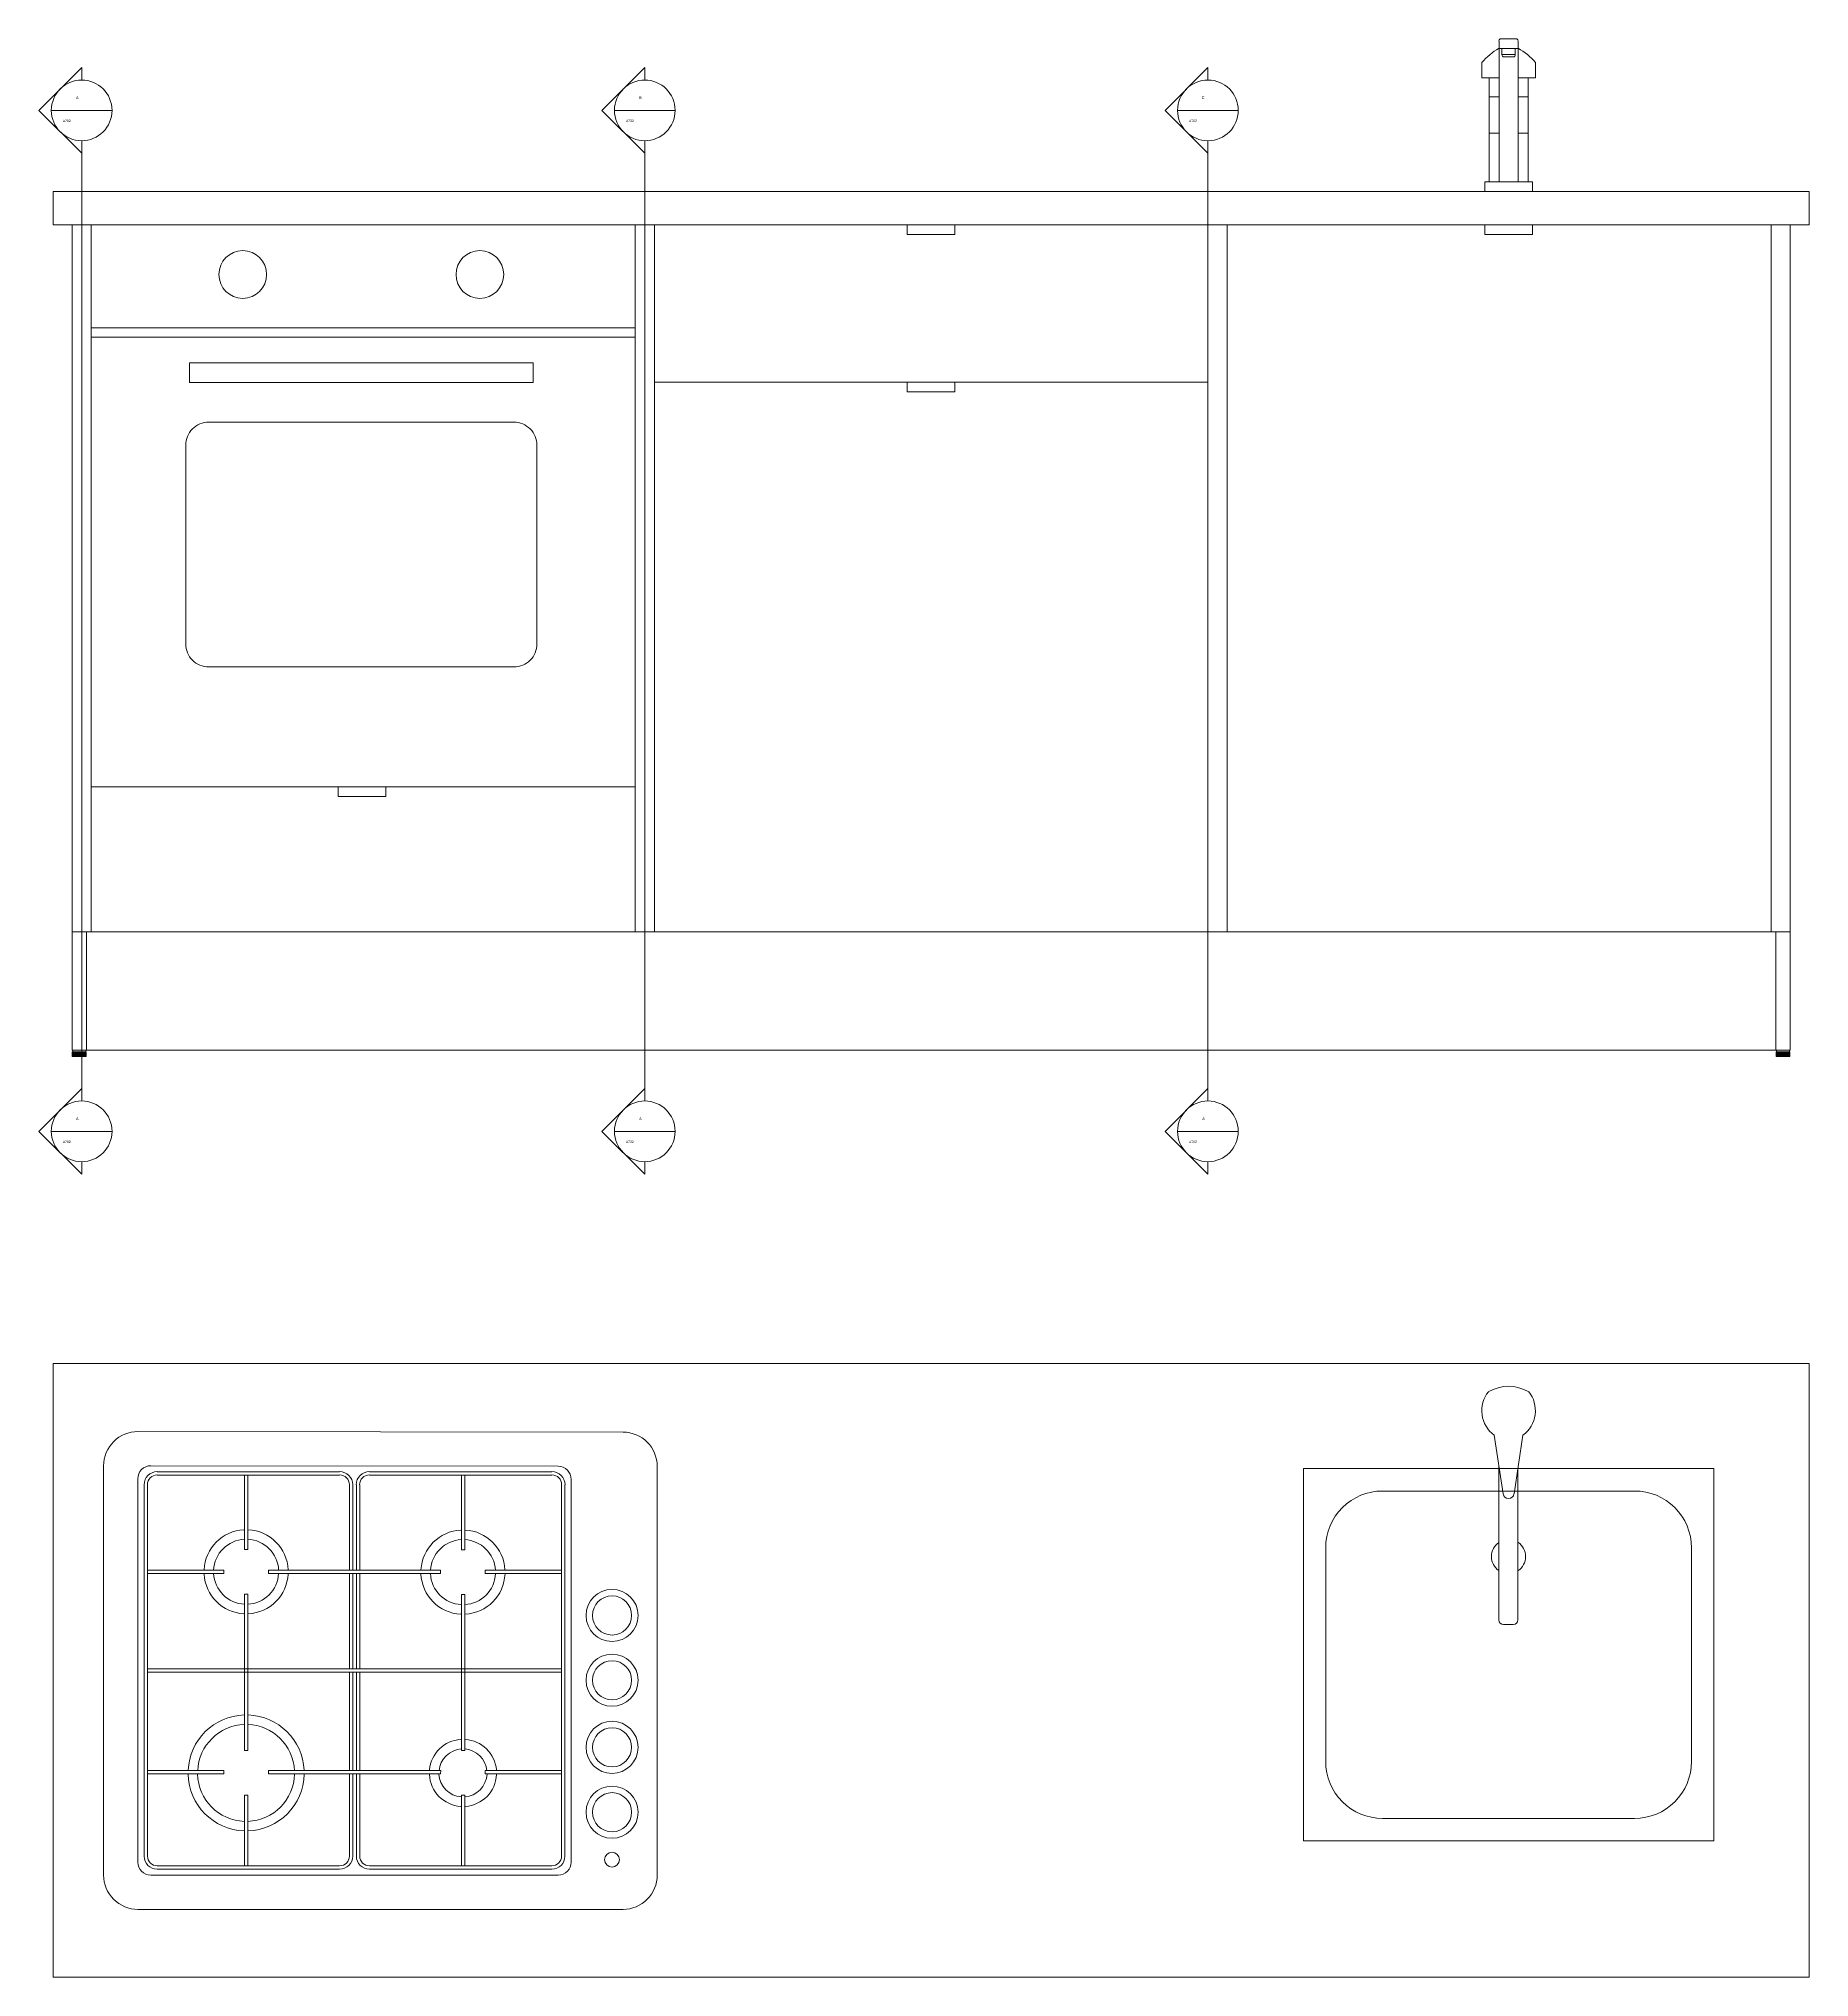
# Model space of a CAD drawing. Header units: centimetres. Extents: x -16179 to 12840, y -10704 to 3856.
# Drawn here: x 4063.6 to 4249, y -932 to -728.8 of the extents above; entities that cross this region are included whole.
import ezdxf

# ---------------------------------------------------------------- set-up
doc = ezdxf.new("R2010")
doc.units = ezdxf.units.CM
doc.header["$MEASUREMENT"] = 0
for name, color, linetype, lineweight in [('0_Num_Penna__7_Num_Penna__7_Num_Penna__7', 7, 'Continuous', 18), ('ante_Num_Penna__6_Num_Penna__6_Num_Penna__6', 6, 'Continuous', 18), ('cassetti_Num_Penna__150_Num_Penna__150_Num_Penna__150', 150, 'Continuous', 18), ('elementi incassati_Num_Penna__4_Num_Penna__4_Num_Penna__4', 4, 'Continuous', 18), ('Linee e simboli_Num_Penna__2_Num_Penna__2_Num_Penna__2', 2, 'Continuous', 18), ('PDF _Geometria_Num_Penna__7_Num_Penna__7_Num_Penna__7', 7, 'Continuous', 18)]:
    doc.layers.add(name, color=color, linetype=linetype, lineweight=lineweight)
doc.styles.add('GENERATED_STYLE_1', font='Arial.ttf')

msp = doc.modelspace()

# ---------------------------------------------------------------- linework, layer by layer
at = {"layer": '0_Num_Penna__7_Num_Penna__7_Num_Penna__7', "color": 7, "linetype": 'Continuous', "lineweight": 18}
for p, q in [((4216.55, -743.84), (4216.55, -729.18)), ((4216.68, -728.84), (4218.41, -728.84)), ((4218.55, -729.18), (4218.55, -743.84)), ((4218.55, -729.84), (4216.55, -729.84)), ((4216.85, -730.53), (4216.85, -729.84)), ((4216.85, -730.47), (4218.25, -730.47)), ((4218.05, -730.73), (4217.05, -730.73)), ((4218.25, -729.84), (4218.25, -730.53)), ((4214.75, -732.93), (4214.75, -731.33)), ((4216.55, -732.93), (4214.75, -732.93)), ((4215.53, -743.84), (4215.53, -732.93)), ((4220.38, -732.93), (4218.55, -732.93)), ((4219.6, -732.93), (4219.6, -743.84)), ((4220.38, -732.93), (4220.38, -731.33)), ((4215.53, -734.92), (4216.55, -734.92)), ((4218.55, -734.92), (4219.6, -734.92)), ((4215.53, -738.74), (4216.55, -738.74)), ((4218.55, -738.74), (4219.6, -738.74)), ((4065.05, -744.84), (4249.05, -744.84)), ((4065.05, -748.34), (4065.05, -744.84)), ((4215.05, -744.84), (4215.05, -743.84)), ((4215.05, -743.84), (4220.05, -743.84)), ((4215.05, -743.84), (4215.53, -743.84)), ((4220.05, -744.84), (4215.05, -744.84)), ((4216.55, -743.84), (4218.55, -743.84)), ((4220.05, -743.84), (4219.57, -743.84)), ((4220.05, -743.84), (4220.05, -744.84)), ((4249.05, -744.84), (4249.05, -748.34)), ((4249.05, -748.34), (4065.05, -748.34)), ((4065.05, -748.34), (4249.05, -748.34)), ((4067.05, -748.34), (4067.05, -834.84)), ((4069.05, -822.44), (4069.05, -748.34)), ((4126.05, -748.34), (4126.05, -822.44)), ((4128.05, -748.34), (4128.05, -822.44)), ((4186.05, -748.34), (4186.05, -822.44)), ((4188.05, -748.34), (4186.05, -748.34)), ((4188.05, -748.34), (4186.05, -748.34)), ((4188.05, -748.34), (4188.05, -822.44)), ((4245.05, -748.34), (4245.05, -822.44)), ((4247.05, -748.34), (4247.05, -834.84)), ((4128.05, -764.84), (4186.05, -764.84)), ((4247.05, -819.84), (4247.05, -817.84)), ((4067.05, -822.44), (4247.05, -822.44)), ((4067.05, -822.44), (4068.55, -822.44)), ((4067.05, -822.44), (4069.05, -822.44)), ((4068.55, -822.44), (4068.55, -834.84)), ((4247.05, -822.44), (4245.55, -822.44)), ((4245.55, -822.44), (4245.55, -834.84)), ((4247.05, -834.84), (4067.05, -834.84)), ((4068.55, -834.84), (4067.05, -834.84)), ((4065.05, -931.97), (4065.05, -867.67)), ((4065.05, -867.67), (4249.05, -867.67)), ((4249.05, -867.67), (4249.05, -931.97)), ((4216.98, -881.33), (4216.04, -875.17)), ((4218.12, -881.33), (4219.06, -875.17)), ((4216.53, -894.52), (4216.53, -878.41)), ((4218.53, -878.61), (4218.53, -894.52)), ((4218.03, -895.02), (4217.03, -895.02)), ((4249.05, -931.97), (4065.05, -931.97))]:
    msp.add_line(p, q, dxfattribs=at)
at = {"layer": '0_Num_Penna__7_Num_Penna__7_Num_Penna__7', "color": 7, "linetype": 'Continuous', "lineweight": 18, "flags": 128}
for points in [[(4067.11, -834.99), (4067.11, -834.84)], [(4068.49, -834.99), (4068.49, -834.84)], [(4245.61, -834.99), (4245.61, -834.84)], [(4246.99, -834.99), (4246.99, -834.84)], [(4067.07, -834.99), (4067.07, -835.47), (4067.08, -835.47), (4067.08, -835.47)], [(4067.08, -835.48), (4067.08, -835.48), (4067.08, -835.48), (4067.08, -835.48), (4067.07, -835.48), (4067.07, -835.47), (4067.07, -835.47), (4067.07, -835.47), (4067.07, -835.47)], [(4067.08, -834.99), (4067.08, -835.47), (4067.09, -835.47), (4067.09, -835.47), (4067.1, -835.47)], [(4067.08, -834.99), (4067.09, -834.99), (4067.09, -834.99), (4067.1, -834.99)], [(4067.09, -835.48), (4067.09, -835.48), (4067.09, -835.48), (4067.09, -835.48), (4067.09, -835.48), (4067.09, -835.47), (4067.08, -835.47), (4067.08, -835.47), (4067.08, -835.47)], [(4068.38, -835.49), (4068.34, -835.49), (4068.29, -835.49), (4068.23, -835.49), (4068.17, -835.49), (4068.11, -835.49), (4068.04, -835.49), (4067.97, -835.49), (4067.9, -835.49), (4067.83, -835.49), (4067.76, -835.49), (4067.69, -835.49), (4067.62, -835.49), (4067.55, -835.49), (4067.48, -835.49), (4067.42, -835.49), (4067.36, -835.49), (4067.3, -835.49), (4067.25, -835.49), (4067.21, -835.49), (4067.17, -835.49), (4067.14, -835.49), (4067.12, -835.49), (4067.1, -835.49), (4067.09, -835.49), (4067.08, -835.49), (4067.08, -835.48)], [(4067.09, -835.5), (4067.09, -835.5), (4067.09, -835.5), (4067.09, -835.5), (4067.09, -835.5), (4067.09, -835.5), (4067.08, -835.5), (4067.08, -835.49), (4067.08, -835.49)], [(4067.09, -835.48), (4067.1, -835.48), (4067.1, -835.48), (4067.1, -835.47), (4067.1, -835.47), (4067.1, -834.99)], [(4068.38, -835.5), (4068.33, -835.5), (4068.28, -835.5), (4068.22, -835.5), (4068.16, -835.5), (4068.09, -835.5), (4068.02, -835.5), (4067.95, -835.5), (4067.88, -835.5), (4067.81, -835.5), (4067.73, -835.5), (4067.66, -835.5), (4067.58, -835.5), (4067.51, -835.5), (4067.45, -835.5), (4067.39, -835.5), (4067.33, -835.5), (4067.27, -835.5), (4067.23, -835.5), (4067.19, -835.5), (4067.16, -835.5), (4067.13, -835.5), (4067.11, -835.5), (4067.1, -835.5), (4067.09, -835.5)], [(4067.1, -834.99), (4067.1, -835.47), (4067.11, -835.47), (4067.11, -835.47), (4067.12, -835.47)], [(4067.12, -834.99), (4067.11, -834.99), (4067.11, -834.99), (4067.1, -834.99), (4067.1, -834.99), (4067.1, -834.99)], [(4067.11, -835.48), (4067.11, -835.48), (4067.11, -835.48), (4067.11, -835.48), (4067.11, -835.48), (4067.11, -835.47), (4067.1, -835.47), (4067.1, -835.47), (4067.1, -835.47)], [(4067.11, -835.48), (4067.12, -835.48), (4067.12, -835.48), (4067.12, -835.47), (4067.12, -835.47), (4067.12, -834.99)], [(4067.16, -834.99), (4067.15, -834.99), (4067.14, -834.99), (4067.14, -834.99), (4067.13, -834.99), (4067.12, -834.99)], [(4067.14, -834.99), (4067.14, -835.47), (4067.14, -835.47), (4067.15, -835.47), (4067.16, -835.47)], [(4067.15, -835.48), (4067.14, -835.48), (4067.14, -835.48), (4067.14, -835.48), (4067.14, -835.48), (4067.14, -835.47), (4067.14, -835.47), (4067.14, -835.47)], [(4067.15, -835.48), (4067.15, -835.48), (4067.15, -835.48), (4067.15, -835.48), (4067.16, -835.47), (4067.16, -835.47), (4067.16, -834.99)], [(4067.2, -834.99), (4067.19, -834.99), (4067.18, -834.99), (4067.18, -834.99), (4067.17, -834.99), (4067.16, -834.99)], [(4067.18, -834.99), (4067.18, -835.47), (4067.18, -835.47), (4067.19, -835.47), (4067.2, -835.47)], [(4067.19, -835.48), (4067.18, -835.48), (4067.18, -835.48), (4067.18, -835.48), (4067.18, -835.47), (4067.18, -835.47), (4067.18, -835.47)], [(4067.19, -835.48), (4067.19, -835.48), (4067.19, -835.48), (4067.2, -835.48), (4067.2, -835.48), (4067.2, -835.47), (4067.2, -835.47), (4067.2, -834.99)], [(4067.26, -834.99), (4067.25, -834.99), (4067.24, -834.99), (4067.23, -834.99), (4067.23, -834.99), (4067.22, -834.99), (4067.2, -834.99)], [(4067.23, -834.99), (4067.23, -835.47), (4067.23, -835.47), (4067.24, -835.47), (4067.25, -835.47), (4067.26, -835.47)], [(4067.24, -835.48), (4067.24, -835.48), (4067.23, -835.48), (4067.23, -835.47), (4067.23, -835.47), (4067.23, -835.47), (4067.23, -835.47)], [(4067.24, -835.48), (4067.24, -835.48), (4067.25, -835.48), (4067.25, -835.48), (4067.25, -835.48), (4067.26, -835.48), (4067.26, -835.47), (4067.26, -834.99)], [(4067.33, -834.99), (4067.32, -834.99), (4067.31, -834.99), (4067.3, -834.99), (4067.3, -834.99), (4067.28, -834.99), (4067.26, -834.99)], [(4067.3, -835.48), (4067.31, -835.48), (4067.31, -835.48), (4067.31, -835.48), (4067.32, -835.48), (4067.32, -835.48), (4067.33, -835.47), (4067.33, -834.99)], [(4067.3, -834.99), (4067.3, -835.47), (4067.3, -835.47), (4067.31, -835.47), (4067.32, -835.47), (4067.33, -835.47)], [(4067.4, -834.99), (4067.39, -834.99), (4067.38, -834.99), (4067.37, -834.99), (4067.37, -834.99), (4067.35, -834.99), (4067.33, -834.99)], [(4067.37, -834.99), (4067.37, -835.47), (4067.37, -835.48), (4067.38, -835.48), (4067.38, -835.48), (4067.39, -835.48), (4067.4, -835.48), (4067.4, -835.47), (4067.4, -835.47), (4067.4, -834.99)], [(4067.37, -835.47), (4067.37, -835.47), (4067.38, -835.47), (4067.39, -835.47), (4067.4, -835.47)], [(4067.48, -834.99), (4067.47, -834.99), (4067.46, -834.99), (4067.45, -834.99), (4067.45, -834.99), (4067.43, -834.99), (4067.4, -834.99)], [(4067.45, -834.99), (4067.45, -835.47), (4067.45, -835.48), (4067.46, -835.48), (4067.46, -835.48), (4067.47, -835.48), (4067.48, -835.48), (4067.48, -835.47), (4067.48, -835.47), (4067.48, -834.99)], [(4067.45, -835.47), (4067.45, -835.47), (4067.46, -835.47), (4067.47, -835.47), (4067.48, -835.47)], [(4067.56, -834.99), (4067.55, -834.99), (4067.55, -834.99), (4067.54, -834.99), (4067.53, -834.99), (4067.51, -834.99), (4067.48, -834.99)], [(4067.53, -834.99), (4067.53, -835.47), (4067.53, -835.48), (4067.54, -835.48), (4067.55, -835.48), (4067.56, -835.48), (4067.56, -835.48), (4067.57, -835.47), (4067.57, -835.47), (4067.57, -834.99)], [(4067.53, -835.47), (4067.54, -835.47), (4067.55, -835.47), (4067.56, -835.47), (4067.57, -835.47)], [(4067.66, -834.99), (4067.65, -834.99), (4067.64, -834.99), (4067.63, -834.99), (4067.62, -834.99), (4067.59, -834.99), (4067.57, -834.99)], [(4067.62, -834.99), (4067.62, -835.47), (4067.63, -835.48), (4067.63, -835.48), (4067.64, -835.48), (4067.65, -835.48), (4067.66, -835.48), (4067.66, -835.47), (4067.66, -835.47), (4067.66, -834.99)], [(4067.62, -835.47), (4067.63, -835.47), (4067.64, -835.47), (4067.65, -835.47), (4067.66, -835.47)], [(4067.75, -834.99), (4067.74, -834.99), (4067.73, -834.99), (4067.72, -834.99), (4067.71, -834.99), (4067.69, -834.99), (4067.66, -834.99)], [(4067.71, -834.99), (4067.71, -835.47), (4067.71, -835.48), (4067.72, -835.48), (4067.73, -835.48), (4067.74, -835.48), (4067.75, -835.48), (4067.75, -835.47), (4067.75, -835.47), (4067.75, -834.99)], [(4067.71, -835.47), (4067.72, -835.47), (4067.73, -835.47), (4067.74, -835.47), (4067.75, -835.47)], [(4067.85, -834.99), (4067.84, -834.99), (4067.83, -834.99), (4067.82, -834.99), (4067.81, -834.99), (4067.78, -834.99), (4067.75, -834.99)], [(4067.81, -834.99), (4067.81, -835.47), (4067.81, -835.47), (4067.81, -835.48), (4067.82, -835.48), (4067.83, -835.48), (4067.83, -835.48), (4067.84, -835.48), (4067.85, -835.47), (4067.85, -834.99)], [(4067.81, -835.47), (4067.82, -835.47), (4067.83, -835.47), (4067.84, -835.47), (4067.85, -835.47)], [(4067.94, -834.99), (4067.93, -834.99), (4067.92, -834.99), (4067.91, -834.99), (4067.9, -834.99), (4067.87, -834.99), (4067.85, -834.99)], [(4067.9, -834.99), (4067.9, -835.47), (4067.9, -835.47), (4067.9, -835.48), (4067.91, -835.48), (4067.92, -835.48), (4067.93, -835.48), (4067.94, -835.48), (4067.94, -835.47), (4067.94, -834.99)], [(4067.9, -835.47), (4067.91, -835.47), (4067.92, -835.47), (4067.93, -835.47), (4067.94, -835.47)], [(4068.03, -834.99), (4068.02, -834.99), (4068.01, -834.99), (4068, -834.99), (4067.99, -834.99), (4067.97, -834.99), (4067.94, -834.99)], [(4067.99, -834.99), (4067.99, -835.47), (4067.99, -835.47), (4068, -835.48), (4068.01, -835.48), (4068.01, -835.48), (4068.02, -835.48), (4068.02, -835.48), (4068.03, -835.47), (4068.03, -834.99)], [(4067.99, -835.47), (4068, -835.47), (4068.01, -835.47), (4068.02, -835.47), (4068.03, -835.47)], [(4068.12, -834.99), (4068.11, -834.99), (4068.1, -834.99), (4068.09, -834.99), (4068.08, -834.99), (4068.05, -834.99), (4068.03, -834.99)], [(4068.08, -834.99), (4068.08, -835.47), (4068.08, -835.47), (4068.09, -835.48), (4068.09, -835.48), (4068.1, -835.48), (4068.11, -835.48), (4068.11, -835.48), (4068.12, -835.47), (4068.12, -834.99)], [(4068.08, -835.47), (4068.09, -835.47), (4068.1, -835.47), (4068.11, -835.47), (4068.12, -835.47)], [(4068.2, -834.99), (4068.19, -834.99), (4068.19, -834.99), (4068.18, -834.99), (4068.16, -834.99), (4068.14, -834.99), (4068.12, -834.99)], [(4068.16, -834.99), (4068.16, -835.47), (4068.17, -835.47), (4068.17, -835.48), (4068.18, -835.48), (4068.18, -835.48), (4068.19, -835.48), (4068.19, -835.48), (4068.2, -835.47), (4068.2, -834.99)], [(4068.16, -835.47), (4068.18, -835.47), (4068.19, -835.47), (4068.19, -835.47), (4068.2, -835.47)], [(4068.27, -834.99), (4068.27, -834.99), (4068.26, -834.99), (4068.25, -834.99), (4068.24, -834.99), (4068.22, -834.99), (4068.2, -834.99)], [(4068.27, -835.48), (4068.27, -835.48), (4068.26, -835.48), (4068.26, -835.48), (4068.25, -835.48), (4068.24, -835.48), (4068.24, -835.47), (4068.24, -834.99)], [(4068.24, -835.47), (4068.25, -835.47), (4068.26, -835.47), (4068.27, -835.47), (4068.27, -835.47)], [(4068.27, -835.48), (4068.27, -835.47), (4068.27, -835.47), (4068.27, -835.47), (4068.27, -834.99)], [(4068.34, -834.99), (4068.34, -834.99), (4068.33, -834.99), (4068.32, -834.99), (4068.31, -834.99), (4068.29, -834.99), (4068.27, -834.99)], [(4068.33, -835.48), (4068.33, -835.48), (4068.33, -835.48), (4068.32, -835.48), (4068.32, -835.48), (4068.31, -835.48), (4068.31, -835.47), (4068.31, -834.99)], [(4068.31, -835.47), (4068.32, -835.47), (4068.33, -835.47), (4068.34, -835.47), (4068.34, -835.47)], [(4068.33, -835.48), (4068.33, -835.48), (4068.34, -835.48), (4068.34, -835.47), (4068.34, -835.47), (4068.34, -835.47), (4068.34, -835.47), (4068.34, -834.99)], [(4068.4, -834.99), (4068.39, -834.99), (4068.38, -834.99), (4068.37, -834.99), (4068.36, -834.99), (4068.34, -834.99)], [(4068.39, -835.48), (4068.39, -835.48), (4068.38, -835.48), (4068.38, -835.48), (4068.38, -835.48), (4068.37, -835.48), (4068.37, -835.47), (4068.37, -834.99)], [(4068.37, -835.47), (4068.38, -835.47), (4068.39, -835.47), (4068.4, -835.47)], [(4068.52, -835.48), (4068.52, -835.49), (4068.51, -835.49), (4068.5, -835.49), (4068.49, -835.49), (4068.46, -835.49), (4068.42, -835.49), (4068.38, -835.49)], [(4068.51, -835.5), (4068.5, -835.5), (4068.49, -835.5), (4068.47, -835.5), (4068.45, -835.5), (4068.42, -835.5), (4068.38, -835.5)], [(4068.39, -835.48), (4068.39, -835.48), (4068.39, -835.48), (4068.4, -835.48), (4068.4, -835.47), (4068.4, -835.47), (4068.4, -835.47), (4068.4, -834.99)], [(4068.45, -834.99), (4068.44, -834.99), (4068.43, -834.99), (4068.42, -834.99), (4068.41, -834.99), (4068.4, -834.99)], [(4068.44, -835.48), (4068.43, -835.48), (4068.43, -835.48), (4068.43, -835.48), (4068.43, -835.48), (4068.42, -835.47), (4068.42, -835.47), (4068.42, -834.99)], [(4068.42, -835.47), (4068.43, -835.47), (4068.44, -835.47), (4068.45, -835.47)], [(4068.44, -835.48), (4068.44, -835.48), (4068.44, -835.48), (4068.44, -835.47), (4068.45, -835.47), (4068.45, -835.47), (4068.45, -835.47), (4068.45, -834.99)], [(4068.49, -834.99), (4068.48, -834.99), (4068.47, -834.99), (4068.47, -834.99), (4068.45, -834.99), (4068.45, -834.99)], [(4068.47, -835.48), (4068.47, -835.48), (4068.47, -835.48), (4068.47, -835.48), (4068.47, -835.47), (4068.47, -835.47), (4068.47, -834.99)], [(4068.47, -835.48), (4068.48, -835.48), (4068.48, -835.48), (4068.48, -835.48), (4068.48, -835.48), (4068.48, -835.47), (4068.48, -835.47), (4068.49, -835.47), (4068.49, -835.47), (4068.49, -834.99)], [(4068.47, -835.47), (4068.47, -835.47), (4068.48, -835.47), (4068.49, -835.47)], [(4068.5, -835.48), (4068.5, -835.48), (4068.49, -835.48), (4068.49, -835.47), (4068.49, -835.47), (4068.49, -834.99)], [(4068.51, -834.99), (4068.51, -834.99), (4068.5, -834.99), (4068.49, -834.99), (4068.49, -834.99), (4068.49, -834.99)], [(4068.49, -835.47), (4068.5, -835.47), (4068.51, -835.47), (4068.51, -835.47)], [(4068.5, -835.48), (4068.5, -835.48), (4068.5, -835.48), (4068.5, -835.48), (4068.51, -835.48), (4068.51, -835.47), (4068.51, -835.47), (4068.51, -835.47), (4068.51, -835.47), (4068.51, -834.99)], [(4068.52, -835.48), (4068.51, -835.48), (4068.51, -835.48), (4068.51, -835.47), (4068.51, -835.47), (4068.51, -834.99)], [(4068.52, -834.99), (4068.52, -834.99), (4068.51, -834.99), (4068.51, -834.99)], [(4068.52, -835.49), (4068.52, -835.49), (4068.52, -835.5), (4068.52, -835.5), (4068.52, -835.5), (4068.51, -835.5), (4068.51, -835.5), (4068.51, -835.5), (4068.51, -835.5)], [(4068.52, -834.99), (4068.52, -835.47), (4068.53, -835.47)], [(4068.52, -835.48), (4068.52, -835.48), (4068.52, -835.48), (4068.52, -835.48), (4068.53, -835.48), (4068.53, -835.47), (4068.53, -835.47), (4068.53, -835.47), (4068.53, -834.99)], [(4068.52, -835.47), (4068.52, -835.47), (4068.52, -835.47), (4068.52, -835.48), (4068.52, -835.48), (4068.52, -835.48), (4068.52, -835.48), (4068.52, -835.48)], [(4245.57, -834.99), (4245.57, -835.47), (4245.58, -835.47), (4245.58, -835.47)], [(4245.58, -835.48), (4245.58, -835.48), (4245.58, -835.48), (4245.58, -835.48), (4245.57, -835.48), (4245.57, -835.47), (4245.57, -835.47), (4245.57, -835.47), (4245.57, -835.47)], [(4245.58, -834.99), (4245.58, -835.47), (4245.59, -835.47), (4245.59, -835.47), (4245.6, -835.47)], [(4245.58, -834.99), (4245.59, -834.99), (4245.59, -834.99), (4245.6, -834.99)], [(4245.59, -835.48), (4245.59, -835.48), (4245.59, -835.48), (4245.59, -835.48), (4245.59, -835.48), (4245.59, -835.47), (4245.58, -835.47), (4245.58, -835.47), (4245.58, -835.47)], [(4246.88, -835.49), (4246.84, -835.49), (4246.79, -835.49), (4246.73, -835.49), (4246.67, -835.49), (4246.61, -835.49), (4246.54, -835.49), (4246.47, -835.49), (4246.4, -835.49), (4246.33, -835.49), (4246.26, -835.49), (4246.19, -835.49), (4246.12, -835.49), (4246.05, -835.49), (4245.98, -835.49), (4245.92, -835.49), (4245.86, -835.49), (4245.8, -835.49), (4245.75, -835.49), (4245.71, -835.49), (4245.67, -835.49), (4245.64, -835.49), (4245.62, -835.49), (4245.6, -835.49), (4245.59, -835.49), (4245.58, -835.49), (4245.58, -835.48)], [(4245.59, -835.5), (4245.59, -835.5), (4245.59, -835.5), (4245.59, -835.5), (4245.59, -835.5), (4245.59, -835.5), (4245.58, -835.5), (4245.58, -835.49), (4245.58, -835.49)], [(4245.59, -835.48), (4245.6, -835.48), (4245.6, -835.48), (4245.6, -835.47), (4245.6, -835.47), (4245.6, -834.99)], [(4246.88, -835.5), (4246.83, -835.5), (4246.78, -835.5), (4246.72, -835.5), (4246.66, -835.5), (4246.59, -835.5), (4246.52, -835.5), (4246.45, -835.5), (4246.38, -835.5), (4246.31, -835.5), (4246.23, -835.5), (4246.16, -835.5), (4246.08, -835.5), (4246.01, -835.5), (4245.95, -835.5), (4245.89, -835.5), (4245.83, -835.5), (4245.77, -835.5), (4245.73, -835.5), (4245.69, -835.5), (4245.66, -835.5), (4245.63, -835.5), (4245.61, -835.5), (4245.6, -835.5), (4245.59, -835.5)], [(4245.6, -834.99), (4245.6, -835.47), (4245.61, -835.47), (4245.61, -835.47), (4245.62, -835.47)], [(4245.62, -834.99), (4245.61, -834.99), (4245.61, -834.99), (4245.6, -834.99), (4245.6, -834.99), (4245.6, -834.99)], [(4245.61, -835.48), (4245.61, -835.48), (4245.61, -835.48), (4245.61, -835.48), (4245.61, -835.48), (4245.61, -835.47), (4245.6, -835.47), (4245.6, -835.47), (4245.6, -835.47)], [(4245.61, -835.48), (4245.62, -835.48), (4245.62, -835.48), (4245.62, -835.47), (4245.62, -835.47), (4245.62, -834.99)], [(4245.66, -834.99), (4245.65, -834.99), (4245.64, -834.99), (4245.64, -834.99), (4245.63, -834.99), (4245.62, -834.99)], [(4245.64, -834.99), (4245.64, -835.47), (4245.64, -835.47), (4245.65, -835.47), (4245.66, -835.47)], [(4245.65, -835.48), (4245.64, -835.48), (4245.64, -835.48), (4245.64, -835.48), (4245.64, -835.48), (4245.64, -835.47), (4245.64, -835.47), (4245.64, -835.47)], [(4245.65, -835.48), (4245.65, -835.48), (4245.65, -835.48), (4245.65, -835.48), (4245.66, -835.47), (4245.66, -835.47), (4245.66, -834.99)], [(4245.7, -834.99), (4245.69, -834.99), (4245.68, -834.99), (4245.68, -834.99), (4245.67, -834.99), (4245.66, -834.99)], [(4245.68, -834.99), (4245.68, -835.47), (4245.68, -835.47), (4245.69, -835.47), (4245.7, -835.47)], [(4245.69, -835.48), (4245.68, -835.48), (4245.68, -835.48), (4245.68, -835.48), (4245.68, -835.47), (4245.68, -835.47), (4245.68, -835.47)], [(4245.69, -835.48), (4245.69, -835.48), (4245.69, -835.48), (4245.7, -835.48), (4245.7, -835.48), (4245.7, -835.47), (4245.7, -835.47), (4245.7, -834.99)], [(4245.76, -834.99), (4245.75, -834.99), (4245.74, -834.99), (4245.73, -834.99), (4245.73, -834.99), (4245.72, -834.99), (4245.7, -834.99)], [(4245.73, -834.99), (4245.73, -835.47), (4245.73, -835.47), (4245.74, -835.47), (4245.75, -835.47), (4245.76, -835.47)], [(4245.74, -835.48), (4245.74, -835.48), (4245.73, -835.48), (4245.73, -835.47), (4245.73, -835.47), (4245.73, -835.47), (4245.73, -835.47)], [(4245.74, -835.48), (4245.74, -835.48), (4245.75, -835.48), (4245.75, -835.48), (4245.75, -835.48), (4245.76, -835.48), (4245.76, -835.47), (4245.76, -834.99)], [(4245.83, -834.99), (4245.82, -834.99), (4245.81, -834.99), (4245.8, -834.99), (4245.8, -834.99), (4245.78, -834.99), (4245.76, -834.99)], [(4245.8, -835.48), (4245.81, -835.48), (4245.81, -835.48), (4245.81, -835.48), (4245.82, -835.48), (4245.82, -835.48), (4245.83, -835.47), (4245.83, -834.99)], [(4245.8, -834.99), (4245.8, -835.47), (4245.8, -835.47), (4245.81, -835.47), (4245.82, -835.47), (4245.83, -835.47)], [(4245.9, -834.99), (4245.89, -834.99), (4245.88, -834.99), (4245.87, -834.99), (4245.87, -834.99), (4245.85, -834.99), (4245.83, -834.99)], [(4245.87, -834.99), (4245.87, -835.47), (4245.87, -835.48), (4245.88, -835.48), (4245.88, -835.48), (4245.89, -835.48), (4245.9, -835.48), (4245.9, -835.47), (4245.9, -835.47), (4245.9, -834.99)], [(4245.87, -835.47), (4245.87, -835.47), (4245.88, -835.47), (4245.89, -835.47), (4245.9, -835.47)], [(4245.98, -834.99), (4245.97, -834.99), (4245.96, -834.99), (4245.95, -834.99), (4245.95, -834.99), (4245.93, -834.99), (4245.9, -834.99)], [(4245.95, -834.99), (4245.95, -835.47), (4245.95, -835.48), (4245.96, -835.48), (4245.96, -835.48), (4245.97, -835.48), (4245.98, -835.48), (4245.98, -835.47), (4245.98, -835.47), (4245.98, -834.99)], [(4245.95, -835.47), (4245.95, -835.47), (4245.96, -835.47), (4245.97, -835.47), (4245.98, -835.47)], [(4246.06, -834.99), (4246.05, -834.99), (4246.05, -834.99), (4246.04, -834.99), (4246.03, -834.99), (4246.01, -834.99), (4245.98, -834.99)], [(4246.03, -834.99), (4246.03, -835.47), (4246.03, -835.48), (4246.04, -835.48), (4246.05, -835.48), (4246.06, -835.48), (4246.06, -835.48), (4246.07, -835.47), (4246.07, -835.47), (4246.07, -834.99)], [(4246.03, -835.47), (4246.04, -835.47), (4246.05, -835.47), (4246.06, -835.47), (4246.07, -835.47)], [(4246.16, -834.99), (4246.15, -834.99), (4246.14, -834.99), (4246.13, -834.99), (4246.12, -834.99), (4246.09, -834.99), (4246.07, -834.99)], [(4246.12, -834.99), (4246.12, -835.47), (4246.13, -835.48), (4246.13, -835.48), (4246.14, -835.48), (4246.15, -835.48), (4246.16, -835.48), (4246.16, -835.47), (4246.16, -835.47), (4246.16, -834.99)], [(4246.12, -835.47), (4246.13, -835.47), (4246.14, -835.47), (4246.15, -835.47), (4246.16, -835.47)], [(4246.25, -834.99), (4246.24, -834.99), (4246.23, -834.99), (4246.22, -834.99), (4246.21, -834.99), (4246.19, -834.99), (4246.16, -834.99)], [(4246.21, -834.99), (4246.21, -835.47), (4246.21, -835.48), (4246.22, -835.48), (4246.23, -835.48), (4246.24, -835.48), (4246.25, -835.48), (4246.25, -835.47), (4246.25, -835.47), (4246.25, -834.99)], [(4246.21, -835.47), (4246.22, -835.47), (4246.23, -835.47), (4246.24, -835.47), (4246.25, -835.47)], [(4246.35, -834.99), (4246.34, -834.99), (4246.33, -834.99), (4246.32, -834.99), (4246.31, -834.99), (4246.28, -834.99), (4246.25, -834.99)], [(4246.31, -834.99), (4246.31, -835.47), (4246.31, -835.47), (4246.31, -835.48), (4246.32, -835.48), (4246.33, -835.48), (4246.33, -835.48), (4246.34, -835.48), (4246.35, -835.47), (4246.35, -834.99)], [(4246.31, -835.47), (4246.32, -835.47), (4246.33, -835.47), (4246.34, -835.47), (4246.35, -835.47)], [(4246.44, -834.99), (4246.43, -834.99), (4246.42, -834.99), (4246.41, -834.99), (4246.4, -834.99), (4246.37, -834.99), (4246.35, -834.99)], [(4246.4, -834.99), (4246.4, -835.47), (4246.4, -835.47), (4246.4, -835.48), (4246.41, -835.48), (4246.42, -835.48), (4246.43, -835.48), (4246.44, -835.48), (4246.44, -835.47), (4246.44, -834.99)], [(4246.4, -835.47), (4246.41, -835.47), (4246.42, -835.47), (4246.43, -835.47), (4246.44, -835.47)], [(4246.53, -834.99), (4246.52, -834.99), (4246.51, -834.99), (4246.5, -834.99), (4246.49, -834.99), (4246.47, -834.99), (4246.44, -834.99)], [(4246.49, -834.99), (4246.49, -835.47), (4246.49, -835.47), (4246.5, -835.48), (4246.51, -835.48), (4246.51, -835.48), (4246.52, -835.48), (4246.52, -835.48), (4246.53, -835.47), (4246.53, -834.99)], [(4246.49, -835.47), (4246.5, -835.47), (4246.51, -835.47), (4246.52, -835.47), (4246.53, -835.47)], [(4246.62, -834.99), (4246.61, -834.99), (4246.6, -834.99), (4246.59, -834.99), (4246.58, -834.99), (4246.55, -834.99), (4246.53, -834.99)], [(4246.58, -834.99), (4246.58, -835.47), (4246.58, -835.47), (4246.59, -835.48), (4246.59, -835.48), (4246.6, -835.48), (4246.61, -835.48), (4246.61, -835.48), (4246.62, -835.47), (4246.62, -834.99)], [(4246.58, -835.47), (4246.59, -835.47), (4246.6, -835.47), (4246.61, -835.47), (4246.62, -835.47)], [(4246.7, -834.99), (4246.69, -834.99), (4246.69, -834.99), (4246.68, -834.99), (4246.66, -834.99), (4246.64, -834.99), (4246.62, -834.99)], [(4246.66, -834.99), (4246.66, -835.47), (4246.67, -835.47), (4246.67, -835.48), (4246.68, -835.48), (4246.68, -835.48), (4246.69, -835.48), (4246.69, -835.48), (4246.7, -835.47), (4246.7, -834.99)], [(4246.66, -835.47), (4246.68, -835.47), (4246.69, -835.47), (4246.69, -835.47), (4246.7, -835.47)], [(4246.77, -834.99), (4246.77, -834.99), (4246.76, -834.99), (4246.75, -834.99), (4246.74, -834.99), (4246.72, -834.99), (4246.7, -834.99)], [(4246.77, -835.48), (4246.77, -835.48), (4246.76, -835.48), (4246.76, -835.48), (4246.75, -835.48), (4246.74, -835.48), (4246.74, -835.47), (4246.74, -834.99)], [(4246.74, -835.47), (4246.75, -835.47), (4246.76, -835.47), (4246.77, -835.47), (4246.77, -835.47)], [(4246.77, -835.48), (4246.77, -835.47), (4246.77, -835.47), (4246.77, -835.47), (4246.77, -834.99)], [(4246.84, -834.99), (4246.84, -834.99), (4246.83, -834.99), (4246.82, -834.99), (4246.81, -834.99), (4246.79, -834.99), (4246.77, -834.99)], [(4246.83, -835.48), (4246.83, -835.48), (4246.83, -835.48), (4246.82, -835.48), (4246.82, -835.48), (4246.81, -835.48), (4246.81, -835.47), (4246.81, -834.99)], [(4246.81, -835.47), (4246.82, -835.47), (4246.83, -835.47), (4246.84, -835.47), (4246.84, -835.47)], [(4246.83, -835.48), (4246.83, -835.48), (4246.84, -835.48), (4246.84, -835.47), (4246.84, -835.47), (4246.84, -835.47), (4246.84, -835.47), (4246.84, -834.99)], [(4246.9, -834.99), (4246.89, -834.99), (4246.88, -834.99), (4246.87, -834.99), (4246.86, -834.99), (4246.84, -834.99)], [(4246.89, -835.48), (4246.89, -835.48), (4246.88, -835.48), (4246.88, -835.48), (4246.88, -835.48), (4246.87, -835.48), (4246.87, -835.47), (4246.87, -834.99)], [(4246.87, -835.47), (4246.88, -835.47), (4246.89, -835.47), (4246.9, -835.47)], [(4247.02, -835.48), (4247.02, -835.49), (4247.01, -835.49), (4247, -835.49), (4246.99, -835.49), (4246.96, -835.49), (4246.92, -835.49), (4246.88, -835.49)], [(4247.01, -835.5), (4247, -835.5), (4246.99, -835.5), (4246.97, -835.5), (4246.95, -835.5), (4246.92, -835.5), (4246.88, -835.5)], [(4246.89, -835.48), (4246.89, -835.48), (4246.89, -835.48), (4246.9, -835.48), (4246.9, -835.47), (4246.9, -835.47), (4246.9, -835.47), (4246.9, -834.99)], [(4246.95, -834.99), (4246.94, -834.99), (4246.93, -834.99), (4246.92, -834.99), (4246.91, -834.99), (4246.9, -834.99)], [(4246.94, -835.48), (4246.93, -835.48), (4246.93, -835.48), (4246.93, -835.48), (4246.93, -835.48), (4246.92, -835.47), (4246.92, -835.47), (4246.92, -834.99)], [(4246.92, -835.47), (4246.93, -835.47), (4246.94, -835.47), (4246.95, -835.47)], [(4246.94, -835.48), (4246.94, -835.48), (4246.94, -835.48), (4246.94, -835.47), (4246.95, -835.47), (4246.95, -835.47), (4246.95, -835.47), (4246.95, -834.99)], [(4246.99, -834.99), (4246.98, -834.99), (4246.97, -834.99), (4246.97, -834.99), (4246.95, -834.99), (4246.95, -834.99)], [(4246.97, -835.48), (4246.97, -835.48), (4246.97, -835.48), (4246.97, -835.48), (4246.97, -835.47), (4246.97, -835.47), (4246.97, -834.99)], [(4246.97, -835.48), (4246.98, -835.48), (4246.98, -835.48), (4246.98, -835.48), (4246.98, -835.48), (4246.98, -835.47), (4246.98, -835.47), (4246.99, -835.47), (4246.99, -835.47), (4246.99, -834.99)], [(4246.97, -835.47), (4246.97, -835.47), (4246.98, -835.47), (4246.99, -835.47)], [(4247, -835.48), (4247, -835.48), (4246.99, -835.48), (4246.99, -835.47), (4246.99, -835.47), (4246.99, -834.99)], [(4247.01, -834.99), (4247.01, -834.99), (4247, -834.99), (4246.99, -834.99), (4246.99, -834.99), (4246.99, -834.99)], [(4246.99, -835.47), (4247, -835.47), (4247.01, -835.47), (4247.01, -835.47)], [(4247, -835.48), (4247, -835.48), (4247, -835.48), (4247, -835.48), (4247.01, -835.48), (4247.01, -835.47), (4247.01, -835.47), (4247.01, -835.47), (4247.01, -835.47), (4247.01, -834.99)], [(4247.02, -835.48), (4247.01, -835.48), (4247.01, -835.48), (4247.01, -835.47), (4247.01, -835.47), (4247.01, -834.99)], [(4247.02, -834.99), (4247.02, -834.99), (4247.01, -834.99), (4247.01, -834.99)], [(4247.02, -835.49), (4247.02, -835.49), (4247.02, -835.5), (4247.02, -835.5), (4247.02, -835.5), (4247.01, -835.5), (4247.01, -835.5), (4247.01, -835.5), (4247.01, -835.5)], [(4247.02, -834.99), (4247.02, -835.47), (4247.03, -835.47)], [(4247.02, -835.48), (4247.02, -835.48), (4247.02, -835.48), (4247.02, -835.48), (4247.03, -835.48), (4247.03, -835.47), (4247.03, -835.47), (4247.03, -835.47), (4247.03, -834.99)], [(4247.02, -835.47), (4247.02, -835.47), (4247.02, -835.47), (4247.02, -835.48), (4247.02, -835.48), (4247.02, -835.48), (4247.02, -835.48), (4247.02, -835.48)]]:
    msp.add_lwpolyline(points, dxfattribs=at)
for points in [[(4067.07, -834.99), (4067.08, -834.99)], [(4067.08, -835.47), (4067.08, -835.48)], [(4067.3, -835.48), (4067.3, -835.48), (4067.3, -835.47), (4067.3, -835.47)], [(4067.56, -834.99), (4067.57, -834.99)], [(4068.51, -835.47), (4068.52, -835.47)], [(4245.57, -834.99), (4245.58, -834.99)], [(4245.58, -835.47), (4245.58, -835.48)], [(4245.8, -835.48), (4245.8, -835.48), (4245.8, -835.47), (4245.8, -835.47)], [(4246.06, -834.99), (4246.07, -834.99)], [(4247.01, -835.47), (4247.02, -835.47)]]:
    msp.add_lwpolyline(points, close=True, dxfattribs=at)
at = {"layer": '0_Num_Penna__7_Num_Penna__7_Num_Penna__7', "color": 7, "linetype": 'Continuous', "lineweight": 18}
for centre, radius, start, end in [((4219.96, -735.8), 6.87, 119.7708, 139.3515), ((4217.05, -730.53), 0.2, 180, 270), ((4218.05, -730.53), 0.2, 270, 0), ((4215.51, -735.45), 6.38, 40.2755, 61.5934), ((4217.92, -872.6), 3.18, 141.3854, 233.8004), ((4217.55, -874.33), 4.28, 60.293, 119.707), ((4217.18, -872.6), 3.18, 306.1996, 38.6146), ((4217.55, -881.25), 0.572, 187.201, 352.799), ((4217.03, -894.52), 0.5, 180, 270), ((4218.03, -894.52), 0.5, 270, 0)]:
    msp.add_arc(centre, radius, start, end, dxfattribs=at)
at = {"layer": 'ante_Num_Penna__6_Num_Penna__6_Num_Penna__6', "color": 6, "linetype": 'Continuous', "lineweight": 18}
for p, q in [((4215.05, -749.34), (4215.05, -748.34)), ((4220.05, -749.34), (4215.05, -749.34)), ((4220.05, -748.34), (4220.05, -749.34)), ((4186.05, -764.84), (4128.05, -764.84)), ((4128.05, -764.84), (4128.05, -822.44)), ((4154.55, -765.84), (4154.55, -764.84)), ((4159.55, -764.84), (4159.55, -765.84)), ((4186.05, -822.44), (4186.05, -764.84)), ((4159.55, -765.84), (4154.55, -765.84)), ((4128.05, -822.44), (4186.05, -822.44))]:
    msp.add_line(p, q, dxfattribs=at)
at = {"layer": 'ante_Num_Penna__6_Num_Penna__6_Num_Penna__6', "color": 6, "linetype": 'Continuous', "lineweight": 18, "flags": 128}
msp.add_lwpolyline([(4188.05, -748.34), (4247.05, -748.34), (4247.05, -822.44), (4188.05, -822.44)], close=True, dxfattribs=at)
at = {"layer": 'cassetti_Num_Penna__150_Num_Penna__150_Num_Penna__150', "color": 150, "linetype": 'Continuous', "lineweight": 18}
for p, q in [((4154.55, -749.34), (4154.55, -748.34)), ((4154.55, -748.34), (4159.55, -748.34)), ((4159.55, -749.34), (4154.55, -749.34)), ((4159.55, -748.34), (4159.55, -749.34)), ((4094.92, -808.24), (4094.92, -807.24)), ((4094.92, -807.24), (4099.92, -807.24)), ((4099.92, -808.24), (4094.92, -808.24)), ((4099.92, -807.24), (4099.92, -808.24))]:
    msp.add_line(p, q, dxfattribs=at)
at = {"layer": 'cassetti_Num_Penna__150_Num_Penna__150_Num_Penna__150', "color": 150, "linetype": 'Continuous', "lineweight": 18, "flags": 128}
for points in [[(4186.05, -748.34), (4128.05, -748.34), (4128.05, -764.84), (4186.05, -764.84)], [(4126.05, -807.24), (4069.05, -807.24), (4069.05, -822.44), (4126.05, -822.44)]]:
    msp.add_lwpolyline(points, close=True, dxfattribs=at)
at = {"layer": 'elementi incassati_Num_Penna__4_Num_Penna__4_Num_Penna__4', "color": 4, "linetype": 'Continuous', "lineweight": 18}
for p, q in [((4115.35, -762.79), (4079.35, -762.79)), ((4079.35, -762.79), (4079.35, -764.85)), ((4115.35, -764.85), (4115.35, -762.79)), ((4079.35, -764.85), (4115.35, -764.85)), ((4095.08, -879), (4075.96, -879)), ((4095.08, -879.35), (4075.96, -879.35)), ((4098.19, -879), (4117.32, -879)), ((4098.19, -879.35), (4117.32, -879.35)), ((4074.6, -880.36), (4074.6, -899.82)), ((4074.95, -880.36), (4074.95, -899.82)), ((4118.33, -880.36), (4118.33, -899.82)), ((4118.68, -880.36), (4118.68, -899.82)), ((4108.18, -887.18), (4107.83, -887.18)), ((4105.66, -889.32), (4105.66, -889.67)), ((4110.34, -889.67), (4110.34, -889.32)), ((4107.83, -891.86), (4108.18, -891.86)), ((4074.6, -919.28), (4074.6, -899.82)), ((4118.33, -899.65), (4074.95, -899.65)), ((4074.95, -919.28), (4074.95, -899.82)), ((4118.33, -919.28), (4118.33, -899.82)), ((4118.68, -919.28), (4118.68, -899.82)), ((4118.33, -900), (4074.95, -900)), ((4108.18, -908.22), (4107.83, -908.21)), ((4107.83, -912.9), (4108.18, -912.89))]:
    msp.add_line(p, q, dxfattribs=at)
at = {"layer": 'elementi incassati_Num_Penna__4_Num_Penna__4_Num_Penna__4', "color": 4, "linetype": 'Continuous', "lineweight": 18, "flags": 128}
msp.add_lwpolyline([(4126.05, -807.24), (4069.05, -807.24), (4069.05, -748.34), (4126.05, -748.34)], close=True, dxfattribs=at)
for points in [[(4069.05, -759.13), (4126.05, -759.13)], [(4069.05, -760.12), (4126.05, -760.12)], [(4085.1, -879.35), (4085.1, -887.14)], [(4085.45, -879.35), (4085.45, -887.14)], [(4107.83, -879.35), (4107.83, -887.18)], [(4108.18, -879.35), (4108.18, -887.18)], [(4196.05, -917.67), (4196.05, -878.67), (4239.05, -878.67), (4239.05, -917.67)], [(4096.1, -880.36), (4096.1, -889.32)], [(4096.45, -880.36), (4096.45, -889.32)], [(4096.83, -880.36), (4096.83, -889.32)], [(4097.18, -880.36), (4097.18, -889.32)], [(4085.1, -887.14), (4085.45, -887.14)], [(4074.95, -889.32), (4082.94, -889.32)], [(4074.95, -889.67), (4082.94, -889.67)], [(4082.94, -889.32), (4082.94, -889.67)], [(4087.62, -889.32), (4105.66, -889.32)], [(4087.62, -889.32), (4087.62, -889.67)], [(4087.62, -889.67), (4105.66, -889.67)], [(4096.1, -889.67), (4096.1, -899.65)], [(4096.45, -889.67), (4096.45, -899.65)], [(4096.83, -889.67), (4096.83, -899.65)], [(4097.18, -889.67), (4097.18, -899.65)], [(4110.34, -889.32), (4118.33, -889.32)], [(4110.34, -889.67), (4118.33, -889.67)], [(4085.1, -891.82), (4085.1, -908.22)], [(4085.1, -891.82), (4085.45, -891.82)], [(4085.45, -891.82), (4085.45, -908.21)], [(4107.83, -891.86), (4107.83, -908.21)], [(4108.18, -891.86), (4108.18, -908.22)], [(4096.1, -900), (4096.1, -910.32)], [(4096.45, -900), (4096.45, -910.32)], [(4096.83, -900), (4096.83, -910.32)], [(4097.18, -900), (4097.18, -910.32)], [(4085.45, -908.21), (4085.1, -908.22)], [(4074.95, -910.32), (4082.94, -910.32)], [(4074.95, -910.67), (4082.93, -910.67)], [(4082.94, -910.32), (4082.94, -910.67)], [(4087.61, -910.32), (4105.67, -910.32)], [(4087.61, -910.32), (4087.62, -910.67)], [(4087.62, -910.67), (4105.66, -910.67)], [(4105.67, -910.32), (4105.66, -910.67)], [(4110.34, -910.32), (4118.33, -910.32)], [(4110.34, -910.32), (4110.34, -910.67)], [(4110.34, -910.67), (4118.33, -910.67)], [(4085.1, -912.89), (4085.1, -920.3)], [(4085.45, -912.9), (4085.1, -912.9)], [(4085.45, -912.9), (4085.45, -920.3)], [(4107.83, -912.9), (4107.83, -920.3)], [(4108.18, -912.89), (4108.18, -920.3)], [(4196.05, -917.67), (4239.05, -917.67)]]:
    msp.add_lwpolyline(points, dxfattribs=at)
for points in [[(4081.37, -769.01), (4113.33, -769.01, -0.414214), (4115.75, -771.43), (4115.75, -792.25, -0.414214), (4113.33, -794.67), (4081.37, -794.67, -0.414214), (4078.95, -792.25), (4078.95, -771.43, -0.414214)], [(4070.35, -878.37, -0.414575), (4073.94, -874.79), (4124.77, -874.85, -0.413852), (4128.35, -878.43), (4128.35, -921.27, -0.414214), (4124.77, -924.86), (4073.93, -924.86, -0.414214), (4070.35, -921.27)], [(4204.34, -881.02), (4230.76, -881.02, -0.414214), (4236.71, -886.96), (4236.71, -909.38, -0.414214), (4230.76, -915.33), (4204.34, -915.33, -0.414214), (4198.39, -909.38), (4198.39, -886.96, -0.414214)]]:
    msp.add_lwpolyline(points, format="xyb", close=True, dxfattribs=at)
for points in [[(4106.44, -921.27), (4075.3, -921.27, -0.414217), (4073.93, -919.91), (4073.93, -879.74, -0.41464), (4075.3, -878.37), (4117.98, -878.42)], [(4117.98, -878.42, -0.406536), (4119.34, -879.8), (4119.34, -919.91, -0.414214), (4117.98, -921.27), (4106.44, -921.27)], [(4096.45, -910.67), (4096.45, -919.28, -0.414214), (4095.08, -920.65), (4075.96, -920.65, -0.414214), (4074.6, -919.28)], [(4096.1, -910.67), (4096.1, -919.28, -0.414214), (4095.08, -920.3), (4075.96, -920.3, -0.414214), (4074.95, -919.28)], [(4096.83, -910.67), (4096.83, -919.28, 0.414214), (4098.2, -920.65), (4117.32, -920.65, 0.414214), (4118.68, -919.28)], [(4097.18, -910.67), (4097.18, -919.28, 0.414214), (4098.2, -920.3), (4117.32, -920.3, 0.414214), (4118.33, -919.28)]]:
    msp.add_lwpolyline(points, format="xyb", dxfattribs=at)
at = {"layer": 'elementi incassati_Num_Penna__4_Num_Penna__4_Num_Penna__4', "color": 4, "linetype": 'Continuous', "lineweight": 18}
for centre, radius in [((4084.93, -753.54), 2.5), ((4109.77, -753.54), 2.5), ((4123.62, -894.06), 2.73), ((4123.62, -894.06), 2.05), ((4123.62, -900.85), 2.73), ((4123.62, -900.85), 2.05), ((4123.62, -907.88), 2.73), ((4123.62, -907.88), 2.05), ((4123.62, -914.68), 2.73), ((4123.62, -914.68), 2.05), ((4123.62, -919.65), 0.775)]:
    msp.add_circle(centre, radius, dxfattribs=at)
for centre, radius, start, end in [((4075.96, -880.36), 1.37, 90, 180), ((4075.96, -880.36), 1.02, 90, 180), ((4095.08, -880.36), 1.37, 0, 90), ((4095.08, -880.36), 1.02, 0, 90), ((4098.19, -880.36), 1.37, 90, 180), ((4098.19, -880.36), 1.02, 90, 180), ((4117.32, -880.36), 1.37, 0, 90), ((4117.32, -880.36), 1.02, 0, 90), ((4085.28, -889.48), 4.41, 92.9496, 177.3184), ((4085.28, -889.48), 4.41, 2.6843, 87.0737), ((4108, -889.52), 4.41, 92.9257, 176.6646), ((4108, -889.52), 4.41, 3.3381, 87.0499), ((4085.28, -889.48), 3.41, 92.9496, 177.3184), ((4085.28, -889.48), 3.41, 2.6843, 87.0737), ((4108, -889.52), 3.41, 92.9257, 176.6646), ((4108, -889.52), 3.41, 3.3381, 87.0499), ((4217.55, -887.89), 1.79, 124.6056, 235.3944), ((4217.55, -887.89), 1.79, 303.4656, 56.5344), ((4085.28, -889.48), 3.41, 183.1943, 267.0383), ((4085.28, -889.48), 3.41, 272.9142, 356.8084), ((4108, -889.52), 4.41, 182.5406, 267.0864), ((4108, -889.52), 3.41, 182.5406, 267.0864), ((4108, -889.52), 3.41, 272.9622, 357.4621), ((4108, -889.52), 4.41, 272.9622, 357.4621), ((4085.28, -889.48), 4.41, 183.1943, 267.0383), ((4085.28, -889.48), 4.41, 272.9142, 356.8084), ((4085.28, -910.56), 6.08, 92.0065, 177.379), ((4085.28, -910.56), 5.08, 92.0065, 177.379), ((4085.28, -910.56), 5.08, 2.6252, 88.0557), ((4085.28, -910.56), 6.08, 2.6252, 88.0557), ((4108, -910.56), 3.52, 93.9107, 174.6962), ((4108, -910.56), 3.52, 5.308, 85.9515), ((4108, -910.56), 2.52, 93.9107, 174.6962), ((4108, -910.56), 2.52, 5.308, 85.9515), ((4085.28, -910.56), 6.08, 181.3301, 267.9814), ((4085.28, -910.56), 5.08, 181.3301, 267.9814), ((4085.28, -910.56), 5.08, 271.9323, 358.6741), ((4085.28, -910.56), 6.08, 271.9323, 358.6741), ((4108, -910.56), 3.52, 182.6575, 266.1014), ((4108, -910.56), 2.52, 182.6575, 266.1014), ((4108, -910.56), 2.52, 274.0605, 357.3467), ((4108, -910.56), 3.52, 274.0605, 357.3467)]:
    msp.add_arc(centre, radius, start, end, dxfattribs=at)
at = {"layer": 'Linee e simboli_Num_Penna__2_Num_Penna__2_Num_Penna__2', "color": 2, "linetype": 'Continuous', "lineweight": 18}
for p, q in [((4068.05, -731.85), (4063.56, -736.34)), ((4068.05, -731.85), (4068.05, -733.17)), ((4127.05, -731.85), (4122.56, -736.34)), ((4127.05, -731.85), (4127.05, -733.17)), ((4186.05, -731.85), (4181.56, -736.34)), ((4186.05, -731.85), (4186.05, -733.17)), ((4063.56, -736.34), (4068.05, -740.84)), ((4064.87, -736.34), (4071.23, -736.34)), ((4122.56, -736.34), (4127.05, -740.84)), ((4123.87, -736.34), (4130.23, -736.34)), ((4181.56, -736.34), (4186.05, -740.84)), ((4182.87, -736.34), (4189.23, -736.34)), ((4068.05, -739.52), (4068.05, -740.84)), ((4068.05, -744.84), (4068.05, -740.84)), ((4127.05, -739.52), (4127.05, -740.84)), ((4127.05, -744.84), (4127.05, -740.84)), ((4186.05, -739.52), (4186.05, -740.84)), ((4186.05, -744.84), (4186.05, -740.84)), ((4068.05, -834.84), (4068.05, -744.84)), ((4127.05, -744.84), (4127.05, -834.84)), ((4186.05, -834.84), (4186.05, -744.84)), ((4068.05, -838.84), (4068.05, -834.84)), ((4127.05, -838.84), (4127.05, -834.84)), ((4186.05, -838.84), (4186.05, -834.84)), ((4068.05, -838.84), (4063.56, -843.33)), ((4068.05, -838.84), (4068.05, -840.15)), ((4127.05, -838.84), (4122.56, -843.33)), ((4127.05, -838.84), (4127.05, -840.15)), ((4186.05, -838.84), (4181.56, -843.33)), ((4186.05, -838.84), (4186.05, -840.15)), ((4063.56, -843.33), (4068.05, -847.82)), ((4064.87, -843.33), (4071.23, -843.33)), ((4122.56, -843.33), (4127.05, -847.82)), ((4123.87, -843.33), (4130.23, -843.33)), ((4181.56, -843.33), (4186.05, -847.82)), ((4182.87, -843.33), (4189.23, -843.33)), ((4068.05, -846.51), (4068.05, -847.82)), ((4127.05, -846.51), (4127.05, -847.82)), ((4186.05, -846.51), (4186.05, -847.82))]:
    msp.add_line(p, q, dxfattribs=at)
for centre in [(4068.05, -736.34), (4127.05, -736.34), (4186.05, -736.34), (4068.05, -843.33), (4127.05, -843.33), (4186.05, -843.33)]:
    msp.add_circle(centre, 3.18, dxfattribs=at)
at = {"layer": 'PDF _Geometria_Num_Penna__7_Num_Penna__7_Num_Penna__7', "color": 7, "linetype": 'Continuous', "lineweight": 18}
for p, q in [((4216.55, -729.09), (4216.55, -729.18)), ((4218.55, -729.18), (4218.55, -729.09))]:
    msp.add_line(p, q, dxfattribs=at)
for centre, start, end in [((4216.84, -729.09), 123.0081, 179.9882), ((4218.25, -729.09), 359.9558, 57.4383)]:
    msp.add_arc(centre, 0.295, start, end, dxfattribs=at)

# ---------------------------------------------------------------- texts
at = {"layer": 'Linee e simboli_Num_Penna__2_Num_Penna__2_Num_Penna__2', "color": 2, "linetype": 'Continuous', "lineweight": 18, "attachment_point": 4, "style": 'GENERATED_STYLE_1'}
for s, insert, char_height in [('\\A1;A', (4067.46, -735.01), 0.283), ('\\A1;B', (4126.46, -735.01), 0.283), ('\\A1;C', (4185.4, -735.01), 0.283), ('\\A1;A702', (4066.07, -737.44), 0.254), ('\\A1;A702', (4125.07, -737.44), 0.254), ('\\A1;A702', (4184.07, -737.44), 0.254), ('\\A1;A', (4067.46, -842), 0.283), ('\\A1;A', (4126.46, -842), 0.283), ('\\A1;A', (4185.46, -842), 0.283), ('\\A1;A702', (4066.07, -844.43), 0.254), ('\\A1;A702', (4125.07, -844.43), 0.254), ('\\A1;A702', (4184.07, -844.43), 0.254)]:
    msp.add_mtext(s, dxfattribs=dict(at, insert=insert, char_height=char_height))

doc.saveas('drawing.dxf')
